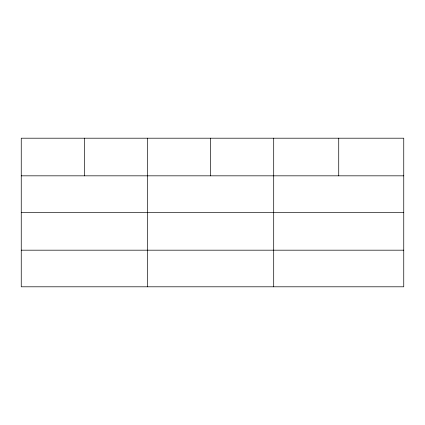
<?xml version="1.0" encoding="UTF-8"?>
<svg xmlns="http://www.w3.org/2000/svg" width="425" height="425" viewBox="0 0 425 425"><rect width="100%" height="100%" fill="white"/><g stroke="black" fill="none" stroke-linecap="round" stroke-linejoin="round"><path stroke-width="0.64" d="M403.75 212.447L403.75 138.199L21.25 138.199L21.25 286.801L403.75 286.801L403.75 212.447L21.25 212.447M21.25 175.828L403.75 175.828M21.25 250.182L403.75 250.182M338.725 138.199L338.725 175.828M273.7 138.199L273.7 286.801M210.587 138.199L210.587 175.828M147.475 138.199L147.475 286.801M84.363 138.199L84.363 175.828"/></g></svg>
